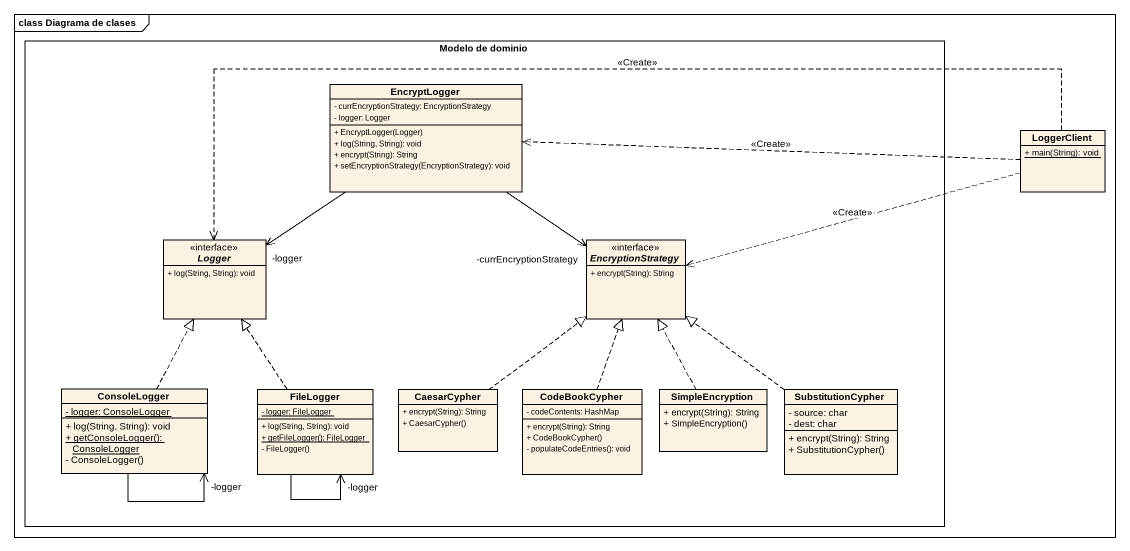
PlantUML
@startuml
mainframe class Diagrama de clases
hide circle
hide empty members
skinparam classAttributeIconSize 0
rectangle "Modelo de dominio" as Modelo_de_dominio {
  class EncryptLogger {
    - currEncryptionStrategy: EncryptionStrategy
    - logger: Logger
    + EncryptLogger(Logger)
    + log(String, String): void
    + encrypt(String): String
    + setEncryptionStrategy(EncryptionStrategy): void
  }
  interface Logger {
    + log(String, String): void
  }
  interface EncryptionStrategy {
    + encrypt(String): String
  }
  class ConsoleLogger {
    {static} - logger: ConsoleLogger
    + log(String, String): void
    {static} + getConsoleLogger(): ConsoleLogger
    - ConsoleLogger()
  }
  class FileLogger {
    {static} - logger: FileLogger
    + log(String, String): void
    {static} + getFileLogger(): FileLogger
    - FileLogger()
  }
  class CaesarCypher {
    + encrypt(String): String
    + CaesarCypher()
  }
  class CodeBookCypher {
    - codeContents: HashMap
    + encrypt(String): String
    + CodeBookCypher()
    - populateCodeEntries(): void
  }
  class SimpleEncryption {
    + encrypt(String): String
    + SimpleEncryption()
  }
  class SubstitutionCypher {
    - source: char
    - dest: char
    + encrypt(String): String
    + SubstitutionCypher()
  }
}
class LoggerClient {
  {static} + main(String): void
}
EncryptLogger --> "-logger" Logger
EncryptLogger --> "-currEncryptionStrategy" EncryptionStrategy
LoggerClient .left.> EncryptLogger : <<Create>>
LoggerClient .left.> Logger : <<Create>>
LoggerClient .left.> EncryptionStrategy : <<Create>>
ConsoleLogger .up.|> Logger
ConsoleLogger --> "-logger" ConsoleLogger
FileLogger .up.|> Logger
FileLogger --> "-logger" FileLogger
CaesarCypher .up.|> EncryptionStrategy
CodeBookCypher .up.|> EncryptionStrategy
SimpleEncryption .up.|> EncryptionStrategy
SubstitutionCypher .up.|> EncryptionStrategy
@enduml
